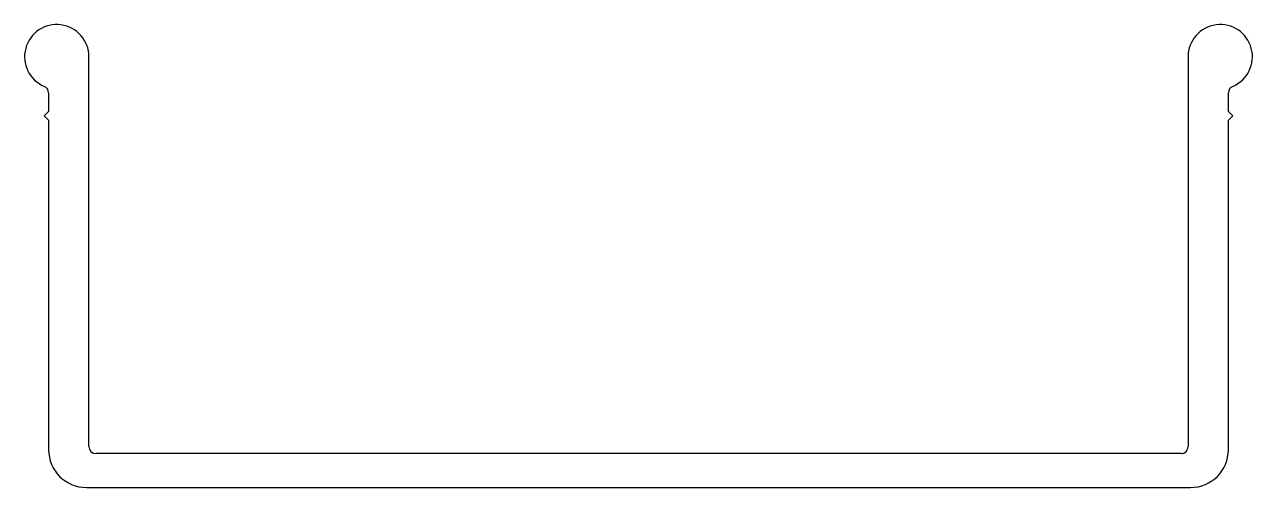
# Model space of a CAD drawing. Extents: x -36.4 to 36.3, y 0.7 to 28.1.
import ezdxf

# ---------------------------------------------------------------- set-up
doc = ezdxf.new("R2010")
doc.units = 0
doc.layers.get('0').update_dxf_attribs({"linetype": 'CONTINUOUS'})

msp = doc.modelspace()

# ---------------------------------------------------------------- linework, layer by layer
at = {"color": 7}
for p, q in [((-32.541, 3.081), (-32.541, 26.166)), ((32.533, 26.166), (32.533, 3.081)), ((-34.929, 24.03), (-34.929, 22.928)), ((34.921, 22.928), (34.921, 24.03)), ((-34.929, 22.928), (-35.183, 22.674)), ((-35.183, 22.674), (-34.929, 22.42)), ((35.175, 22.674), (34.921, 22.928)), ((34.921, 22.42), (35.175, 22.674)), ((-34.929, 22.42), (-34.929, 2.9)), ((34.921, 2.9), (34.921, 22.42)), ((32.123, 2.671), (-32.131, 2.671)), ((-32.694, 0.665), (32.686, 0.665))]:
    msp.add_line(p, q, dxfattribs=at)
for centre, radius, start, end in [((-34.446, 26.166), 1.905, 360, 247.32072), ((34.438, 26.166), 1.905, 292.67928, 180), ((-35.339, 24.03), 0.41, 0, 67.32072), ((35.331, 24.03), 0.41, 112.67928, 180), ((-32.131, 3.081), 0.41, 180, 270), ((32.123, 3.081), 0.41, 270, 360), ((-32.694, 2.9), 2.235, 180, 270), ((32.686, 2.9), 2.235, 270, 0)]:
    msp.add_arc(centre, radius, start, end, dxfattribs=at)

doc.saveas('drawing.dxf')
